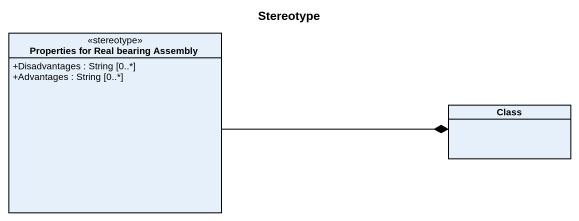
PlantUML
@startuml
title Stereotype
hide circle
hide empty members
skinparam classAttributeIconSize 0
class "Properties for Real bearing Assembly" as Properties_for_Real_bearing <<stereotype>> {
  +Disadvantages : String [0..*]
  +Advantages : String [0..*]
}
class "Class" as Class_
Properties_for_Real_bearing -right-* Class_
@enduml
